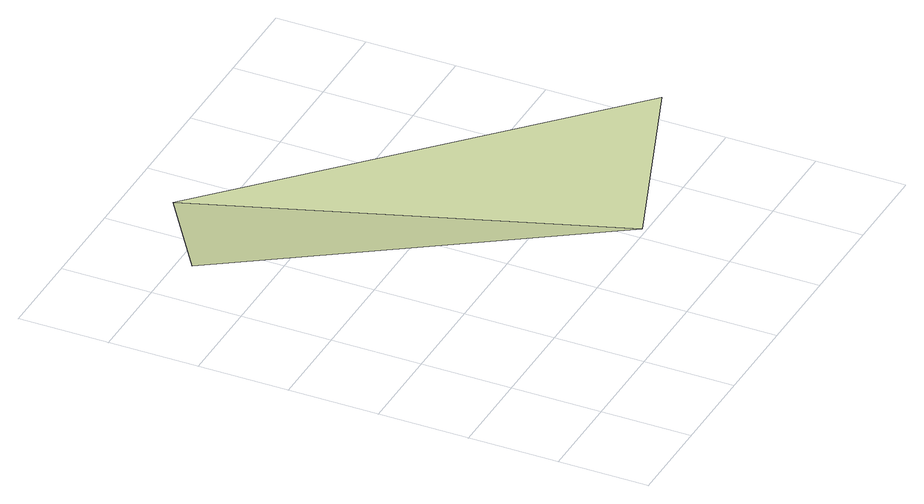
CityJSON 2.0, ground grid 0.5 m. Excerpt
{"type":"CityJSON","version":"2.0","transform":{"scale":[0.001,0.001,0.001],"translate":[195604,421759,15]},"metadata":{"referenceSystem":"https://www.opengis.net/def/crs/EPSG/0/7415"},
"CityObjects":{
"landuse1":{"type":"LandUse","attributes":{"3df_class":"Terrain","bgt_fysiekvoorkomen":"erf","bgt_status":"bestaand","identificatienamespace":"NL.IMGeo","onbegroeidterreindeeloptalud":"false","relatievehoogteligging":0,"aantal_punten":0},"geometry":[{"type":"MultiSurface","lod":"1","boundaries":[[[0,1,2]],[[2,1,3]]]}]}
},
"vertices":[
[112,2327,160],[1396,438,150],[781,2750,16],[2281,750,320]
]}
